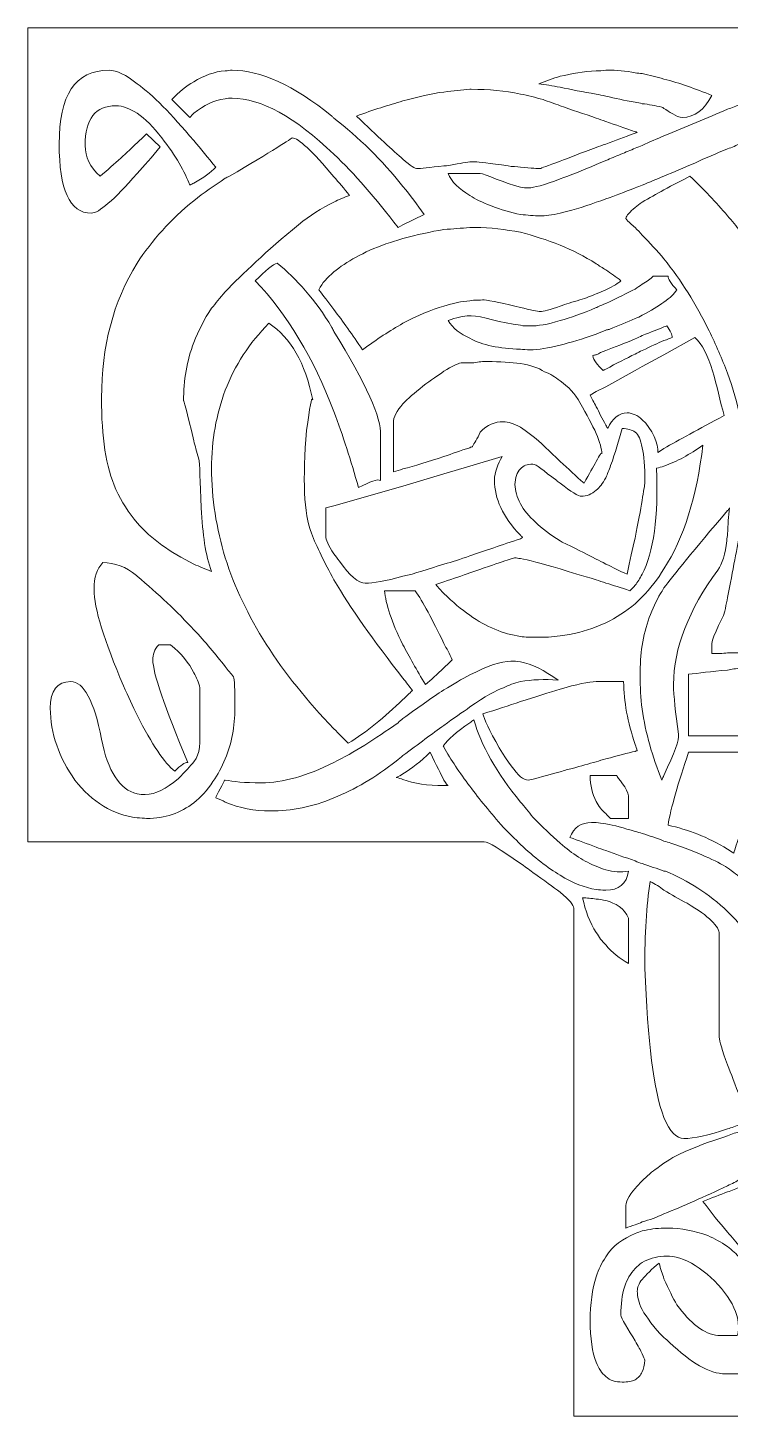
# Model space of a CAD drawing. Header units: inches. Extents: x -198 to 793, y -73 to 914.
# Drawn here: x -198 to 302, y -73 to 914 of the extents above; entities that cross this region are included whole.
import ezdxf

# ---------------------------------------------------------------- set-up
doc = ezdxf.new("R2010")
doc.units = ezdxf.units.IN
doc.header["$MEASUREMENT"] = 0
doc.layers.add('图层 1', color=7, linetype='Continuous')

# ---------------------------------------------------------------- blocks, each defined once
blk = doc.blocks.new('block 2')
at = {"layer": '图层 1', "lineweight": 0}
for points, knots in [([(749.15, 914.48), (749.15, 914.48), (734.55, 914.48), (734.55, 914.48), (734.55, 914.48), (693.66, 914.48), (693.66, 914.48), (693.66, 914.48), (671.77, 914.48), (671.77, 914.48), (671.77, 914.48), (667.39, 914.48), (667.39, 914.48), (667.39, 914.48), (627.97, 914.48), (627.97, 914.48), (627.97, 914.48), (619.69, 914.48), (619.69, 914.48), (619.69, 914.48), (606.07, 914.48), (606.07, 914.48), (606.07, 914.48), (585.62, 914.48), (585.62, 914.48), (585.62, 914.48), (572.98, 914.48), (572.98, 914.48), (572.98, 914.48), (571.99, 914.48), (571.99, 914.48), (571.99, 914.48), (562.26, 914.48), (562.26, 914.48), (562.26, 914.48), (521.37, 914.48), (521.37, 914.48), (521.37, 914.48), (503.37, 914.48), (503.37, 914.48), (503.37, 914.48), (479.04, 914.48), (479.04, 914.48), (479.04, 914.48), (471.25, 914.48), (471.25, 914.48), (471.25, 914.48), (450.81, 914.48), (450.81, 914.48), (450.81, 914.48), (427.46, 914.48), (427.46, 914.48), (427.46, 914.48), (363.21, 914.48), (363.21, 914.48), (363.21, 914.48), (309.67, 914.48), (309.67, 914.48), (309.67, 914.48), (300.43, 914.48), (300.43, 914.48), (300.43, 914.48), (255.16, 914.48), (255.16, 914.48), (255.16, 914.48), (239.59, 914.48), (239.59, 914.48), (239.59, 914.48), (234.72, 914.48), (234.72, 914.48), (234.72, 914.48), (213.8, 914.48), (213.8, 914.48), (213.8, 914.48), (206.98, 914.48), (206.98, 914.48), (206.98, 914.48), (181.18, 914.48), (181.18, 914.48), (181.18, 914.48), (152.96, 914.48), (152.96, 914.48), (152.96, 914.48), (116.94, 914.48), (116.94, 914.48), (116.94, 914.48), (98.45, 914.48), (98.45, 914.48), (98.45, 914.48), (69.25, 914.48), (69.25, 914.48), (69.25, 914.48), (20.09, 914.48), (20.09, 914.48), (20.09, 914.48), (-57.29, 914.48), (-57.29, 914.48), (-57.29, 914.48), (-79.67, 914.48), (-79.67, 914.48), (-79.67, 914.48), (-120.07, 914.48), (-120.07, 914.48), (-120.07, 914.48), (-197.94, 914.48), (-197.94, 914.48), (-197.94, 914.48), (-197.94, 335.33), (-197.94, 335.33), (-197.94, 335.33), (-120.07, 335.33), (-120.07, 335.33), (-120.07, 335.33), (-79.67, 335.33), (-79.67, 335.33), (-79.67, 335.33), (-57.29, 335.33), (-57.29, 335.33), (-57.29, 335.33), (20.09, 335.33), (20.09, 335.33), (20.09, 335.33), (69.25, 335.33), (69.25, 335.33), (69.25, 335.33), (98.45, 335.33), (98.45, 335.33), (98.45, 335.33), (116.94, 335.33), (116.94, 335.33), (116.94, 335.33), (127.17, 335.33), (127.17, 335.33), (130.09, 335.33), (138.36, 329.97), (152.96, 319.75), (155.89, 317.81), (158.8, 315.86), (161.73, 313.43), (170, 307.59), (176.33, 303.21), (181.19, 299.32), (188.01, 293.96), (190.92, 290.06), (190.92, 288.13), (190.92, 288.13), (190.92, -73.48), (190.92, -73.48), (190.92, -73.48), (206.98, -73.48), (206.98, -73.48), (206.98, -73.48), (213.8, -73.48), (213.8, -73.48), (213.8, -73.48), (234.72, -73.48), (234.72, -73.48), (234.72, -73.48), (239.59, -73.48), (239.59, -73.48), (239.59, -73.48), (255.17, -73.48), (255.17, -73.48), (255.17, -73.48), (300.43, -73.48), (300.43, -73.48), (300.43, -73.48), (309.67, -73.48), (309.67, -73.48), (309.67, -73.48), (363.21, -73.48), (363.21, -73.48), (363.21, -73.48), (427.46, -73.48), (427.46, -73.48), (427.46, -73.48), (450.81, -73.48), (450.81, -73.48), (450.81, -73.48), (471.25, -73.48), (471.25, -73.48), (471.25, -73.48), (479.04, -73.48), (479.04, -73.48), (479.04, -73.48), (503.37, -73.48), (503.37, -73.48), (503.37, -73.48), (521.38, -73.48), (521.38, -73.48), (521.38, -73.48), (562.26, -73.48), (562.26, -73.48), (562.26, -73.48), (572, -73.48), (572, -73.48), (572, -73.48), (572.98, -73.48), (572.98, -73.48), (572.98, -73.48), (585.62, -73.48), (585.62, -73.48), (585.62, -73.48), (606.07, -73.48), (606.07, -73.48), (606.07, -73.48), (619.69, -73.48), (619.69, -73.48), (619.69, -73.48), (627.97, -73.48), (627.97, -73.48), (627.97, -73.48), (667.39, -73.48), (667.39, -73.48), (667.39, -73.48), (671.77, -73.48), (671.77, -73.48), (671.77, -73.48), (693.66, -73.48), (693.66, -73.48), (693.66, -73.48), (734.55, -73.48), (734.55, -73.48), (734.55, -73.48), (749.15, -73.48), (749.15, -73.48), (749.15, -73.48), (792.95, -73.48), (792.95, -73.48), (792.95, -73.48), (792.95, 914.48), (792.95, 914.48), (792.95, 914.48), (749.15, 914.48), (749.15, 914.48)], [0, 0, 0, 0, 1, 1, 1, 2, 2, 2, 3, 3, 3, 4, 4, 4, 5, 5, 5, 6, 6, 6, 7, 7, 7, 8, 8, 8, 9, 9, 9, 10, 10, 10, 11, 11, 11, 12, 12, 12, 13, 13, 13, 14, 14, 14, 15, 15, 15, 16, 16, 16, 17, 17, 17, 18, 18, 18, 19, 19, 19, 20, 20, 20, 21, 21, 21, 22, 22, 22, 23, 23, 23, 24, 24, 24, 25, 25, 25, 26, 26, 26, 27, 27, 27, 28, 28, 28, 29, 29, 29, 30, 30, 30, 31, 31, 31, 32, 32, 32, 33, 33, 33, 34, 34, 34, 35, 35, 35, 36, 36, 36, 37, 37, 37, 38, 38, 38, 39, 39, 39, 40, 40, 40, 41, 41, 41, 42, 42, 42, 43, 43, 43, 44, 44, 44, 45, 45, 45, 46, 46, 46, 47, 47, 47, 48, 48, 48, 49, 49, 49, 50, 50, 50, 51, 51, 51, 52, 52, 52, 53, 53, 53, 54, 54, 54, 55, 55, 55, 56, 56, 56, 57, 57, 57, 58, 58, 58, 59, 59, 59, 60, 60, 60, 61, 61, 61, 62, 62, 62, 63, 63, 63, 64, 64, 64, 65, 65, 65, 66, 66, 66, 67, 67, 67, 68, 68, 68, 69, 69, 69, 70, 70, 70, 71, 71, 71, 72, 72, 72, 73, 73, 73, 74, 74, 74, 75, 75, 75, 76, 76, 76, 77, 77, 77, 78, 78, 78, 78]), ([(-140.02, 884.31), (-134.67, 884.31), (-127.86, 880.91), (-120.07, 874.58), (-108.88, 866.79), (-95.73, 853.16), (-79.67, 834.18), (-74.81, 828.34), (-69.45, 822.01), (-64.1, 815.2), (-67.51, 811.3), (-72.86, 807.9), (-79.67, 804.01), (-80.65, 803.52), (-81.61, 803.03), (-82.59, 802.55), (-86, 811.79), (-92.32, 823.48), (-102.55, 836.13), (-108.39, 843.92), (-114.22, 849.76), (-120.07, 853.65), (-125.42, 857.05), (-130.29, 859), (-135.15, 859), (-149.75, 859), (-157.05, 849.76), (-157.05, 830.78), (-157.05, 822.5), (-153.65, 815.2), (-146.34, 808.87), (-135.64, 818.12), (-126.88, 825.91), (-120.07, 832.72), (-117.15, 835.15), (-115.21, 837.11), (-113.25, 839.05), (-113.25, 839.05), (-103.52, 829.8), (-103.52, 829.8), (-109.36, 822.5), (-115.21, 816.17), (-120.07, 810.82), (-136.62, 791.84), (-147.32, 782.59), (-152.67, 782.59), (-168.25, 782.59), (-175.55, 799.63), (-175.55, 831.75), (-175.55, 866.3), (-164.36, 884.31), (-140.02, 884.31)], [0, 0, 0, 0, 1, 1, 1, 2, 2, 2, 3, 3, 3, 4, 4, 4, 5, 5, 5, 6, 6, 6, 7, 7, 7, 8, 8, 8, 9, 9, 9, 10, 10, 10, 11, 11, 11, 12, 12, 12, 13, 13, 13, 14, 14, 14, 15, 15, 15, 16, 16, 16, 17, 17, 17, 17]), ([(-79.67, 876.03), (-72.37, 880.41), (-65.07, 883.33), (-57.29, 883.82), (-55.34, 883.82), (-53.88, 884.31), (-52.42, 884.31), (-32.47, 884.31), (-8.61, 873.6), (18.64, 851.7), (19.12, 851.21), (19.62, 850.73), (20.09, 850.24), (37.62, 836.61), (54.17, 820.56), (69.25, 801.57), (74.6, 795.24), (79.48, 788.43), (84.35, 781.62), (84.35, 781.62), (69.25, 774.32), (69.25, 774.32), (69.25, 774.32), (65.85, 772.37), (65.85, 772.37), (49.78, 793.3), (34.7, 810.82), (20.09, 824.44), (-7.65, 851.21), (-31.98, 864.36), (-52.42, 864.36), (-53.88, 864.36), (-55.83, 864.36), (-57.29, 863.87), (-65.56, 862.89), (-72.37, 859.49), (-79.67, 853.65), (-80.65, 852.67), (-81.61, 851.7), (-82.59, 850.73), (-82.59, 850.73), (-95.25, 863.38), (-95.25, 863.38), (-90.38, 868.74), (-85.03, 873.11), (-79.67, 876.03)], [0, 0, 0, 0, 1, 1, 1, 2, 2, 2, 3, 3, 3, 4, 4, 4, 5, 5, 5, 6, 6, 6, 7, 7, 7, 8, 8, 8, 9, 9, 9, 10, 10, 10, 11, 11, 11, 12, 12, 12, 13, 13, 13, 14, 14, 14, 15, 15, 15, 15]), ([(309.67, 859.97), (321.84, 864.84), (333.52, 869.71), (344.71, 873.6), (351.05, 875.55), (356.88, 877.01), (363.21, 878.46), (372.94, 879.93), (382.68, 880.9), (392.9, 880.9), (406.52, 880.9), (418.2, 879.93), (427.46, 877.49), (438.64, 875.06), (446.43, 870.68), (450.81, 864.84), (453.24, 861.44), (454.71, 857.05), (454.71, 852.67), (454.71, 850.73), (453.24, 847.8), (450.81, 844.88), (445.46, 838.08), (435.72, 830.78), (430.38, 830.78), (430.38, 830.78), (427.46, 830.78), (427.46, 830.78), (427.46, 830.78), (409.44, 830.78), (409.44, 830.78), (414.79, 836.13), (420.15, 840.02), (423.07, 843.43), (421.12, 851.7), (411.39, 856.08), (394.84, 856.08), (387.06, 856.08), (376.35, 854.14), (363.21, 850.24), (348.61, 846.35), (330.61, 840.51), (309.67, 832.23), (306.75, 830.78), (303.34, 829.31), (300.43, 828.34), (292.64, 824.93), (284.85, 822.01), (277.06, 818.12), (269.28, 815.2), (261.98, 811.79), (255.16, 808.87), (249.81, 806.93), (244.95, 804.49), (239.59, 802.55), (238.13, 802.06), (236.19, 801.08), (234.72, 800.59), (226.94, 797.68), (220.13, 794.76), (213.8, 792.81), (211.37, 791.84), (208.93, 790.87), (206.98, 790.38), (196.77, 786.49), (188.01, 784.05), (181.18, 782.59), (175.35, 781.13), (170.48, 780.64), (167.07, 780.64), (162.69, 780.64), (157.83, 781.13), (152.96, 781.62), (146.15, 783.08), (139.33, 785.03), (131.55, 787.95), (125.71, 790.38), (120.84, 792.33), (116.94, 795.24), (109.16, 799.63), (103.81, 804.98), (101.38, 810.82), (101.38, 810.82), (116.94, 810.82), (116.94, 810.82), (116.94, 810.82), (124.24, 810.82), (124.24, 810.82), (127.65, 810.82), (141.77, 803.52), (152.96, 801.08), (154.91, 800.6), (156.86, 800.6), (158.8, 800.6), (162.21, 800.6), (170, 802.55), (181.19, 806.93), (188.01, 809.36), (196.77, 812.77), (206.98, 817.15), (208.93, 818.12), (211.37, 819.09), (213.8, 820.07), (217.2, 821.52), (220.61, 822.99), (224.5, 824.44), (227.91, 825.91), (231.31, 827.37), (234.72, 828.83), (236.19, 829.31), (238.13, 830.29), (239.59, 830.78), (244.95, 833.21), (250.3, 835.64), (255.17, 837.59), (270.73, 843.92), (285.83, 850.24), (300.43, 856.57), (303.34, 857.54), (306.75, 859), (309.67, 859.97)], [0, 0, 0, 0, 1, 1, 1, 2, 2, 2, 3, 3, 3, 4, 4, 4, 5, 5, 5, 6, 6, 6, 7, 7, 7, 8, 8, 8, 9, 9, 9, 10, 10, 10, 11, 11, 11, 12, 12, 12, 13, 13, 13, 14, 14, 14, 15, 15, 15, 16, 16, 16, 17, 17, 17, 18, 18, 18, 19, 19, 19, 20, 20, 20, 21, 21, 21, 22, 22, 22, 23, 23, 23, 24, 24, 24, 25, 25, 25, 26, 26, 26, 27, 27, 27, 28, 28, 28, 29, 29, 29, 30, 30, 30, 31, 31, 31, 32, 32, 32, 33, 33, 33, 34, 34, 34, 35, 35, 35, 36, 36, 36, 37, 37, 37, 38, 38, 38, 39, 39, 39, 40, 40, 40, 40]), ([(181.18, 879.93), (189.46, 881.88), (197.74, 883.33), (206.98, 883.83), (208.93, 883.83), (211.37, 883.83), (213.8, 884.31), (214.28, 884.31), (214.77, 884.31), (215.27, 884.31), (221.1, 884.31), (227.91, 883.83), (234.72, 882.36), (236.19, 882.36), (238.13, 881.88), (239.59, 881.88), (244.95, 880.91), (249.81, 879.44), (255.16, 877.99), (266.36, 875.06), (277.55, 871.17), (289.24, 866.3), (283.88, 856.08), (277.06, 850.73), (268.3, 850.73), (263.92, 850.73), (258.57, 855.11), (255.16, 857.05), (254.68, 857.54), (254.19, 858.03), (253.71, 858.03), (248.84, 859), (244.46, 859.97), (239.59, 860.46), (238.13, 860.95), (236.19, 861.44), (234.72, 861.44), (226.94, 862.9), (220.13, 864.36), (213.79, 865.82), (211.37, 866.3), (208.93, 866.79), (206.98, 867.28), (197.25, 868.74), (188.97, 870.68), (181.18, 872.15), (175.84, 873.11), (170.48, 874.09), (166.1, 874.58), (170.96, 876.52), (176.33, 878.46), (181.18, 879.93)], [0, 0, 0, 0, 1, 1, 1, 2, 2, 2, 3, 3, 3, 4, 4, 4, 5, 5, 5, 6, 6, 6, 7, 7, 7, 8, 8, 8, 9, 9, 9, 10, 10, 10, 11, 11, 11, 12, 12, 12, 13, 13, 13, 14, 14, 14, 15, 15, 15, 16, 16, 16, 17, 17, 17, 17]), ([(69.25, 862.41), (79.96, 865.33), (89.7, 867.76), (98.45, 868.74), (105.27, 869.71), (111.11, 870.2), (116.94, 870.68), (117.44, 870.68), (117.44, 870.68), (117.92, 870.68), (130.58, 870.68), (141.77, 869.71), (152.96, 867.28), (158.31, 866.3), (163.66, 864.84), (169.02, 863.38), (172.91, 861.92), (177.3, 860.46), (181.18, 859), (189.46, 856.08), (198.22, 853.16), (206.98, 850.24), (208.93, 849.27), (211.37, 848.78), (213.79, 847.8), (220.61, 845.37), (227.42, 842.94), (234.72, 840.51), (235.21, 840.51), (235.7, 840.51), (236.19, 840.02), (235.7, 840.02), (235.21, 839.53), (234.72, 839.53), (226.94, 836.61), (220.13, 834.18), (213.79, 831.75), (211.37, 830.78), (208.93, 830.29), (206.98, 829.31), (196.27, 825.42), (187.52, 822.01), (181.18, 819.58), (172.43, 816.17), (167.56, 814.71), (167.07, 814.23), (165.62, 814.23), (160.75, 814.71), (152.96, 815.2), (150.53, 815.69), (147.12, 815.69), (144.2, 816.17), (130.58, 818.12), (123.27, 819.09), (120.84, 819.09), (120.35, 819.09), (118.9, 819.09), (116.94, 819.09), (113.05, 818.6), (107.7, 817.64), (100.4, 816.17), (99.43, 816.17), (98.93, 816.17), (98.45, 816.17), (88.23, 815.2), (81.41, 814.23), (79.47, 814.23), (78.01, 814.23), (74.6, 816.17), (69.25, 821.05), (62.44, 826.88), (51.24, 837.11), (36.16, 851.7), (48.32, 856.08), (59.03, 859.49), (69.25, 862.41)], [0, 0, 0, 0, 1, 1, 1, 2, 2, 2, 3, 3, 3, 4, 4, 4, 5, 5, 5, 6, 6, 6, 7, 7, 7, 8, 8, 8, 9, 9, 9, 10, 10, 10, 11, 11, 11, 12, 12, 12, 13, 13, 13, 14, 14, 14, 15, 15, 15, 16, 16, 16, 17, 17, 17, 18, 18, 18, 19, 19, 19, 20, 20, 20, 21, 21, 21, 22, 22, 22, 23, 23, 23, 24, 24, 24, 25, 25, 25, 25]), ([(-79.67, 620.53), (-78.7, 617.12), (-77.73, 612.74), (-76.27, 608.36), (-75.29, 603.98), (-75.29, 592.29), (-74.32, 572.83), (-73.34, 553.85), (-71.4, 539.25), (-67.02, 527.57), (-71.4, 529.52), (-75.78, 530.97), (-79.67, 532.92), (-96.7, 541.2), (-109.85, 550.93), (-120.07, 562.12), (-125.91, 569.42), (-131.26, 577.21), (-135.15, 585.97), (-142.45, 602.03), (-145.38, 622.96), (-145.38, 651.19), (-145.38, 687.69), (-137.11, 719.32), (-120.07, 747.06), (-109.36, 763.13), (-96.22, 778.21), (-79.67, 791.35), (-72.86, 797.19), (-65.07, 802.06), (-57.29, 807.42), (-56.31, 807.9), (-55.34, 808.39), (-54.37, 808.87), (-24.2, 826.39), (-9.59, 836.13), (-9.59, 836.13), (-5.21, 836.13), (4.52, 826.88), (20.09, 808.39), (23.51, 804.49), (27.39, 800.11), (31.29, 795.24), (27.39, 793.79), (23.51, 792.33), (20.09, 790.38), (11.34, 786), (3.06, 781.13), (-5.21, 774.32), (-28.08, 755.34), (-45.12, 739.28), (-57.29, 726.62), (-61.18, 722.24), (-64.1, 718.35), (-67.02, 714.94), (-72.37, 707.15), (-76.27, 698.88), (-79.67, 690.61), (-84.54, 677.47), (-86.98, 663.84), (-86.98, 648.75), (-86.98, 650.7), (-84.54, 641.45), (-79.67, 620.53)], [0, 0, 0, 0, 1, 1, 1, 2, 2, 2, 3, 3, 3, 4, 4, 4, 5, 5, 5, 6, 6, 6, 7, 7, 7, 8, 8, 8, 9, 9, 9, 10, 10, 10, 11, 11, 11, 12, 12, 12, 13, 13, 13, 14, 14, 14, 15, 15, 15, 16, 16, 16, 17, 17, 17, 18, 18, 18, 19, 19, 19, 20, 20, 20, 21, 21, 21, 21]), ([(363.21, 666.27), (369.54, 642.43), (372.94, 617.61), (372.94, 591.33), (372.94, 570.4), (369.54, 547.52), (363.21, 522.7), (358.34, 505.67), (352.51, 487.67), (344.71, 469.17), (338.38, 470.14), (326.71, 470.14), (309.67, 469.65), (306.75, 469.65), (303.83, 469.65), (300.43, 469.65), (297.02, 469.17), (293.13, 469.17), (289.24, 469.17), (289.24, 469.17), (289.24, 476.47), (289.24, 476.47), (289.24, 480.85), (298.97, 497.4), (298.97, 501.29), (299.45, 504.21), (299.94, 506.64), (300.43, 509.07), (304.32, 528.54), (307.24, 544.61), (309.67, 557.75), (313.08, 575.26), (314.54, 586.94), (314.54, 592.29), (314.54, 606.9), (313.08, 621.5), (309.67, 636.1), (307.24, 647.29), (304.32, 658), (300.43, 668.71), (296.54, 678.93), (292.15, 689.15), (287.29, 698.88), (278.04, 717.86), (267.33, 734.9), (255.16, 749.99), (250.3, 755.83), (244.95, 761.66), (239.59, 767.02), (238.13, 768.97), (236.19, 770.43), (234.72, 772.37), (232.29, 774.32), (229.87, 776.27), (227.91, 778.7), (228.4, 781.13), (230.83, 783.57), (234.72, 786.49), (236.19, 787.95), (237.65, 788.92), (239.59, 790.38), (244.46, 793.3), (249.81, 796.22), (255.16, 799.15), (261.49, 802.55), (267.82, 805.95), (273.66, 808.87), (283.4, 799.63), (292.15, 790.38), (300.43, 780.65), (303.34, 777.24), (306.75, 773.35), (309.67, 769.45), (334.97, 737.33), (352.99, 703.26), (363.21, 666.27)], [0, 0, 0, 0, 1, 1, 1, 2, 2, 2, 3, 3, 3, 4, 4, 4, 5, 5, 5, 6, 6, 6, 7, 7, 7, 8, 8, 8, 9, 9, 9, 10, 10, 10, 11, 11, 11, 12, 12, 12, 13, 13, 13, 14, 14, 14, 15, 15, 15, 16, 16, 16, 17, 17, 17, 18, 18, 18, 19, 19, 19, 20, 20, 20, 21, 21, 21, 22, 22, 22, 23, 23, 23, 24, 24, 24, 25, 25, 25, 25]), ([(213.8, 728.08), (211.37, 727.11), (209.42, 726.14), (206.98, 725.16), (203.58, 723.7), (199.68, 722.24), (195.29, 720.78), (189.95, 719.32), (185.07, 717.86), (181.18, 716.4), (173.89, 713.97), (169.03, 712.51), (167.07, 712.51), (165.62, 712.51), (159.77, 713.97), (152.96, 715.43), (142.74, 717.86), (130.58, 720.78), (127.17, 720.78), (123.76, 720.78), (120.35, 720.78), (116.94, 720.29), (111.11, 719.81), (104.78, 718.35), (98.45, 716.4), (89.2, 713.97), (79.48, 709.59), (69.25, 704.23), (60.01, 698.88), (50.76, 693.04), (40.54, 685.25), (33.23, 695.96), (26.43, 705.7), (20.09, 713.97), (16.21, 719.32), (12.31, 724.19), (9.39, 728.08), (11.82, 732.94), (15.23, 736.84), (20.09, 740.73), (28.86, 748.04), (41.02, 754.85), (57.08, 760.69), (61.47, 762.15), (65.36, 763.13), (69.25, 764.58), (79.48, 767.02), (88.72, 769.45), (98.45, 770.91), (104.78, 771.39), (110.62, 771.88), (116.94, 772.37), (118.41, 772.37), (119.86, 772.37), (120.84, 772.37), (131.55, 772.37), (142.25, 770.91), (152.96, 768.96), (162.21, 766.53), (171.94, 763.61), (181.19, 759.72), (189.95, 756.31), (198.22, 751.93), (206.98, 746.58), (208.93, 745.11), (211.37, 743.66), (213.8, 742.2), (217.2, 739.76), (221.1, 737.33), (224.5, 734.41), (223.04, 732.95), (219.15, 730.52), (213.8, 728.08)], [0, 0, 0, 0, 1, 1, 1, 2, 2, 2, 3, 3, 3, 4, 4, 4, 5, 5, 5, 6, 6, 6, 7, 7, 7, 8, 8, 8, 9, 9, 9, 10, 10, 10, 11, 11, 11, 12, 12, 12, 13, 13, 13, 14, 14, 14, 15, 15, 15, 16, 16, 16, 17, 17, 17, 18, 18, 18, 19, 19, 19, 20, 20, 20, 21, 21, 21, 22, 22, 22, 23, 23, 23, 24, 24, 24, 24]), ([(-35.87, 734.41), (-28.57, 741.71), (-23.22, 746.09), (-20.3, 747.06), (-6.67, 735.87), (6.96, 720.78), (18.64, 701.32), (19.12, 700.34), (19.61, 699.37), (20.09, 698.4), (42.97, 661.41), (54.17, 636.1), (53.19, 624.91), (53.19, 624.91), (53.19, 592.29), (53.19, 592.29), (51.24, 593.76), (45.89, 591.33), (37.62, 587.43), (32.27, 606.41), (26.43, 624.42), (20.09, 641.45), (5.49, 679.41), (-13, 710.56), (-35.87, 734.41)], [0, 0, 0, 0, 1, 1, 1, 2, 2, 2, 3, 3, 3, 4, 4, 4, 5, 5, 5, 6, 6, 6, 7, 7, 7, 8, 8, 8, 8]), ([(234.72, 728.57), (236.19, 729.54), (238.13, 731), (239.59, 731.98), (243, 733.92), (245.91, 735.87), (247.38, 737.82), (247.38, 737.82), (255.16, 737.82), (255.16, 737.82), (255.16, 737.82), (258.08, 737.82), (258.08, 737.82), (258.08, 735.87), (260.03, 732.47), (264.41, 728.08), (262.46, 725.16), (259.55, 722.24), (255.16, 719.32), (251.28, 716.4), (245.91, 712.99), (239.59, 710.08), (238.13, 709.1), (236.19, 708.13), (234.72, 707.64), (228.89, 705.21), (223.04, 702.78), (216.23, 699.85), (215.27, 699.85), (214.28, 699.37), (213.8, 699.37), (211.37, 698.4), (208.93, 697.42), (206.98, 696.45), (197.25, 693.04), (188.49, 690.61), (181.18, 688.66), (172.91, 686.71), (165.62, 685.25), (159.77, 685.25), (157.34, 685.25), (154.91, 685.74), (152.96, 685.74), (137.87, 686.22), (125.71, 688.66), (116.94, 693.53), (110.13, 696.45), (104.77, 700.83), (101.37, 706.18), (107.21, 708.13), (112.08, 709.58), (116.94, 709.58), (117.44, 709.58), (117.44, 709.58), (117.92, 709.58), (125.22, 709.58), (139.33, 704.23), (152.96, 702.77), (155.4, 702.29), (157.34, 702.29), (159.77, 702.29), (165.13, 702.29), (172.43, 703.26), (181.18, 706.18), (188.49, 708.13), (197.25, 711.04), (206.98, 715.43), (206.98, 715.43), (207.47, 715.43), (207.96, 715.92), (209.9, 716.89), (211.85, 717.38), (213.8, 718.35), (222.08, 722.24), (228.89, 725.65), (234.72, 728.57)], [0, 0, 0, 0, 1, 1, 1, 2, 2, 2, 3, 3, 3, 4, 4, 4, 5, 5, 5, 6, 6, 6, 7, 7, 7, 8, 8, 8, 9, 9, 9, 10, 10, 10, 11, 11, 11, 12, 12, 12, 13, 13, 13, 14, 14, 14, 15, 15, 15, 16, 16, 16, 17, 17, 17, 18, 18, 18, 19, 19, 19, 20, 20, 20, 21, 21, 21, 22, 22, 22, 23, 23, 23, 24, 24, 24, 25, 25, 25, 25]), ([(-57.29, 656.54), (-50.48, 674.06), (-40.25, 690.12), (-26.14, 704.23), (-10.56, 694.01), (-0.35, 676.01), (5.01, 649.72), (4.04, 652.16), (3.06, 644.86), (0.63, 627.83), (-2.29, 593.76), (-1.32, 568.45), (4.04, 554.82), (7.93, 545.09), (13.28, 533.9), (20.09, 521.73), (31.78, 501.77), (48.32, 478.42), (69.25, 451.64), (71.69, 448.73), (73.63, 445.81), (76.06, 442.89), (73.63, 440.94), (71.69, 438.5), (69.25, 436.55), (56.1, 423.9), (43.46, 413.2), (30.31, 405.41), (26.91, 408.82), (23.5, 412.23), (20.09, 415.63), (-18.35, 455.54), (-44.15, 495.94), (-57.29, 537.3), (-63.61, 558.23), (-67.02, 579.65), (-67.02, 601.06), (-67.02, 621.01), (-63.61, 639.5), (-57.29, 656.54)], [0, 0, 0, 0, 1, 1, 1, 2, 2, 2, 3, 3, 3, 4, 4, 4, 5, 5, 5, 6, 6, 6, 7, 7, 7, 8, 8, 8, 9, 9, 9, 10, 10, 10, 11, 11, 11, 12, 12, 12, 13, 13, 13, 13]), ([(204.56, 681.36), (205.52, 681.36), (206.01, 681.85), (206.98, 681.85), (208.93, 682.82), (210.88, 683.79), (213.8, 684.77), (219.64, 687.2), (227.42, 690.12), (234.72, 693.04), (236.19, 694.01), (238.13, 694.5), (239.59, 695.48), (245.91, 697.91), (251.28, 699.85), (255.16, 701.8), (256.14, 701.8), (256.62, 701.8), (257.11, 702.29), (260.03, 698.88), (261, 695.96), (261, 694.01), (259.55, 693.53), (257.6, 692.55), (255.16, 692.07), (250.79, 690.12), (245.91, 687.69), (239.59, 684.77), (238.13, 684.28), (236.19, 683.31), (234.72, 682.33), (228.4, 679.41), (221.1, 675.52), (213.8, 671.63), (212.83, 671.14), (212.34, 671.14), (211.85, 670.65), (209.9, 672.6), (207.96, 674.55), (206.98, 676.01), (205.52, 677.96), (204.56, 679.41), (204.56, 681.36)], [0, 0, 0, 0, 1, 1, 1, 2, 2, 2, 3, 3, 3, 4, 4, 4, 5, 5, 5, 6, 6, 6, 7, 7, 7, 8, 8, 8, 9, 9, 9, 10, 10, 10, 11, 11, 11, 12, 12, 12, 13, 13, 13, 14, 14, 14, 14]), ([(239.59, 635.62), (238.13, 637.07), (236.19, 638.54), (234.72, 639.02), (232.78, 639.99), (230.83, 640.48), (228.89, 640.48), (223.53, 640.48), (218.18, 636.59), (215.27, 629.28), (214.77, 629.77), (214.28, 630.74), (213.8, 631.72), (210.88, 636.59), (208.93, 640.97), (206.98, 644.86), (205.04, 647.78), (204.07, 650.7), (202.6, 653.13), (202.6, 653.13), (206.98, 655.57), (206.98, 655.57), (206.98, 655.57), (213.8, 658.97), (213.8, 658.97), (213.8, 658.97), (234.72, 670.66), (234.72, 670.66), (234.72, 670.66), (239.59, 673.57), (239.59, 673.57), (239.59, 673.57), (255.16, 681.85), (255.16, 681.85), (255.16, 681.85), (277.06, 694.02), (277.06, 694.02), (288.26, 685.25), (292.64, 658.49), (297.99, 638.54), (279.99, 628.8), (265.39, 621.01), (255.16, 615.18), (253.71, 614.2), (252.24, 613.23), (250.79, 612.25), (251.28, 618.09), (246.89, 629.28), (239.59, 635.62)], [0, 0, 0, 0, 1, 1, 1, 2, 2, 2, 3, 3, 3, 4, 4, 4, 5, 5, 5, 6, 6, 6, 7, 7, 7, 8, 8, 8, 9, 9, 9, 10, 10, 10, 11, 11, 11, 12, 12, 12, 13, 13, 13, 14, 14, 14, 15, 15, 15, 16, 16, 16, 16]), ([(62.44, 598.62), (62.44, 598.62), (62.44, 633.18), (62.44, 633.18), (62.44, 637.56), (64.87, 641.94), (69.25, 646.8), (72.65, 650.7), (77.52, 654.6), (83.36, 659.46), (89.2, 663.84), (94.56, 667.25), (98.45, 670.17), (104.3, 673.57), (108.19, 675.52), (110.62, 676.01), (110.62, 676.01), (116.94, 676.01), (116.94, 676.01), (116.94, 676.01), (119.86, 676.01), (119.86, 676.01), (123.27, 676.98), (126.19, 676.98), (129.6, 676.98), (138.36, 676.98), (146.15, 676.5), (152.96, 675.52), (160.26, 674.55), (165.62, 672.6), (170, 669.68), (174.37, 668.22), (177.78, 665.79), (181.18, 663.35), (187.04, 658.97), (191.89, 654.11), (195.29, 647.78), (200.17, 639.02), (204.07, 631.72), (206.98, 625.88), (209.42, 619.55), (210.88, 614.69), (210.88, 611.28), (210.88, 612.74), (209.42, 610.79), (206.98, 605.92), (204.56, 602.03), (202.12, 597.17), (198.22, 590.35), (192.39, 595.71), (187.04, 600.57), (181.18, 605.92), (176.81, 610.31), (172.43, 614.2), (168.05, 618.58), (162.69, 623.44), (157.34, 627.34), (152.96, 630.26), (148.1, 632.7), (144.2, 634.15), (140.8, 634.15), (134.47, 634.15), (129.61, 632.21), (124.24, 626.85), (122.31, 621.99), (119.86, 618.58), (118.9, 616.63), (118.41, 616.15), (117.44, 616.15), (116.94, 615.66), (110.13, 613.71), (104.3, 611.28), (98.45, 609.33), (87.26, 605.92), (77.52, 602.52), (69.25, 600.57), (66.81, 599.6), (64.87, 599.11), (62.44, 598.62)], [0, 0, 0, 0, 1, 1, 1, 2, 2, 2, 3, 3, 3, 4, 4, 4, 5, 5, 5, 6, 6, 6, 7, 7, 7, 8, 8, 8, 9, 9, 9, 10, 10, 10, 11, 11, 11, 12, 12, 12, 13, 13, 13, 14, 14, 14, 15, 15, 15, 16, 16, 16, 17, 17, 17, 18, 18, 18, 19, 19, 19, 20, 20, 20, 21, 21, 21, 22, 22, 22, 23, 23, 23, 24, 24, 24, 25, 25, 25, 26, 26, 26, 26]), ([(152.96, 575.75), (150.53, 580.62), (149.06, 585), (149.06, 589.38), (149.06, 594.25), (150.53, 598.14), (152.96, 600.57), (154.91, 603), (157.83, 603.98), (161.73, 603.98), (164.15, 603.98), (169.03, 599.6), (178.76, 592.29), (179.25, 591.81), (180.22, 591.33), (181.18, 590.35), (188.98, 584.51), (194.32, 581.11), (196.28, 581.11), (200.17, 581.11), (203.58, 582.56), (206.98, 585.49), (209.42, 587.43), (211.37, 590.35), (213.8, 594.25), (214.77, 597.17), (216.23, 599.6), (217.2, 603), (220.61, 612.25), (222.56, 620.53), (225.48, 629.28), (229.38, 629.28), (232.29, 628.32), (234.72, 626.85), (237.16, 624.91), (238.61, 621.5), (239.59, 615.66), (241.05, 610.3), (241.54, 602.51), (241.54, 591.33), (241.54, 588.89), (240.57, 584.51), (239.59, 578.18), (238.61, 571.37), (236.67, 562.61), (234.72, 551.41), (232.78, 544.11), (230.83, 535.35), (228.89, 525.62), (223.53, 528.05), (218.67, 530.49), (213.79, 532.92), (211.37, 534.38), (208.93, 535.35), (206.98, 536.33), (198.71, 540.71), (190.92, 544.6), (182.64, 548.49), (182.16, 548.98), (181.67, 548.98), (181.18, 549.47), (167.07, 558.23), (157.83, 566.99), (152.96, 575.75)], [0, 0, 0, 0, 1, 1, 1, 2, 2, 2, 3, 3, 3, 4, 4, 4, 5, 5, 5, 6, 6, 6, 7, 7, 7, 8, 8, 8, 9, 9, 9, 10, 10, 10, 11, 11, 11, 12, 12, 12, 13, 13, 13, 14, 14, 14, 15, 15, 15, 16, 16, 16, 17, 17, 17, 18, 18, 18, 19, 19, 19, 20, 20, 20, 21, 21, 21, 21]), ([(98.45, 511.99), (96.5, 513.95), (94.56, 515.89), (92.61, 518.32), (94.56, 518.81), (96.5, 519.78), (98.45, 520.27), (105.27, 522.7), (111.6, 524.65), (116.94, 526.6), (136.9, 533.41), (147.61, 537.3), (149.06, 537.3), (150.04, 537.3), (151.5, 536.82), (152.96, 536.82), (158.31, 535.84), (167.56, 533.41), (181.18, 529.52), (188.49, 527.08), (197.25, 524.65), (206.98, 521.73), (208.93, 520.75), (211.37, 520.27), (213.8, 519.3), (219.15, 517.83), (224.5, 515.89), (230.83, 513.95), (232.29, 514.91), (233.27, 516.38), (234.72, 517.83), (236.19, 519.78), (238.13, 522.7), (239.59, 525.62), (247.87, 541.19), (251.28, 566.5), (249.81, 601.06), (251.76, 601.55), (253.22, 602.03), (255.16, 602.51), (264.41, 605.92), (273.66, 610.79), (282.91, 617.6), (278.53, 580.62), (269.28, 551.41), (255.16, 529.52), (250.79, 522.22), (245.42, 515.4), (239.59, 509.56), (238.13, 508.1), (236.19, 506.16), (234.72, 504.69), (227.91, 499.34), (221.1, 494.47), (213.8, 491.07), (211.37, 490.09), (208.93, 489.12), (206.98, 488.15), (198.71, 485.23), (190.44, 482.8), (181.18, 481.82), (175.84, 480.85), (170, 480.85), (164.15, 480.85), (160.26, 480.85), (156.36, 480.85), (152.96, 481.33), (140.8, 483.27), (128.63, 488.15), (116.94, 496.42), (110.62, 500.8), (104.78, 505.67), (98.45, 511.99)], [0, 0, 0, 0, 1, 1, 1, 2, 2, 2, 3, 3, 3, 4, 4, 4, 5, 5, 5, 6, 6, 6, 7, 7, 7, 8, 8, 8, 9, 9, 9, 10, 10, 10, 11, 11, 11, 12, 12, 12, 13, 13, 13, 14, 14, 14, 15, 15, 15, 16, 16, 16, 17, 17, 17, 18, 18, 18, 19, 19, 19, 20, 20, 20, 21, 21, 21, 22, 22, 22, 23, 23, 23, 24, 24, 24, 24]), ([(14.26, 572.83), (14.26, 572.83), (20.09, 574.29), (20.09, 574.29), (20.09, 574.29), (69.25, 588.41), (69.25, 588.41), (69.25, 588.41), (98.45, 597.17), (98.45, 597.17), (98.45, 597.17), (116.94, 602.52), (116.94, 602.52), (116.94, 602.52), (139.82, 609.33), (139.82, 609.33), (136.9, 603.98), (134.47, 598.62), (134.47, 592.29), (134.47, 579.65), (140.31, 566.5), (152.96, 553.36), (153.44, 552.88), (153.94, 552.39), (154.42, 551.9), (153.94, 551.41), (153.44, 551.41), (152.96, 550.93), (139.82, 546.55), (127.65, 542.17), (116.94, 538.76), (110.13, 536.33), (104.3, 534.38), (98.45, 532.92), (87.26, 529.03), (77.52, 526.11), (69.25, 524.16), (57.08, 520.75), (47.83, 519.3), (42.48, 519.3), (37.62, 519.3), (31.29, 524.65), (23.98, 534.87), (22.52, 536.82), (21.07, 538.76), (20.09, 540.23), (16.2, 546.06), (14.26, 550.44), (14.26, 552.88), (14.26, 552.88), (14.26, 572.83), (14.26, 572.83), (14.26, 572.83), (14.26, 572.83), (14.26, 572.83)], [0, 0, 0, 0, 1, 1, 1, 2, 2, 2, 3, 3, 3, 4, 4, 4, 5, 5, 5, 6, 6, 6, 7, 7, 7, 8, 8, 8, 9, 9, 9, 10, 10, 10, 11, 11, 11, 12, 12, 12, 13, 13, 13, 14, 14, 14, 15, 15, 15, 16, 16, 16, 17, 17, 17, 18, 18, 18, 18]), ([(265.4, 411.74), (266.36, 407.85), (262.46, 398.6), (255.17, 382.54), (254.68, 381.56), (254.19, 380.59), (253.71, 379.13), (246.89, 395.68), (242.02, 412.71), (239.59, 429.75), (238.61, 437.53), (238.13, 445.32), (238.13, 453.59), (238.13, 461.38), (238.61, 468.19), (239.59, 475), (242.02, 489.12), (246.4, 501.29), (252.73, 511.99), (253.22, 512.97), (254.19, 513.95), (255.17, 515.89), (261.49, 524.16), (276.59, 543.14), (300.43, 570.88), (300.92, 571.38), (301.41, 571.85), (301.89, 572.83), (300.92, 566.99), (300.92, 560.67), (300.43, 554.33), (300.43, 552.88), (299.94, 551.41), (299.94, 549.47), (298.97, 540.23), (296.54, 532.92), (293.62, 528.54), (272.69, 500.31), (261.99, 473.06), (261.99, 447.26), (261.98, 439), (263.44, 427.31), (265.4, 411.74)], [0, 0, 0, 0, 1, 1, 1, 2, 2, 2, 3, 3, 3, 4, 4, 4, 5, 5, 5, 6, 6, 6, 7, 7, 7, 8, 8, 8, 9, 9, 9, 10, 10, 10, 11, 11, 11, 12, 12, 12, 13, 13, 13, 14, 14, 14, 14]), ([(-79.67, 363.07), (-88.91, 355.77), (-100.11, 351.88), (-113.25, 351.88), (-115.21, 351.88), (-117.63, 352.36), (-120.07, 352.36), (-137.11, 354.31), (-152.18, 363.56), (-164.36, 379.13), (-175.55, 394.7), (-181.87, 412.71), (-181.87, 430.23), (-181.87, 442.89), (-177.01, 449.21), (-167.28, 449.21), (-158.03, 449.21), (-150.73, 435.58), (-145.38, 408.33), (-140.99, 385.45), (-132.24, 372.31), (-120.07, 369.39), (-118.12, 368.91), (-116.17, 368.91), (-114.22, 368.91), (-106.92, 368.91), (-99.62, 372.8), (-90.86, 380.1), (-85.51, 385.45), (-82.1, 388.87), (-79.67, 392.27), (-74.81, 398.6), (-75.29, 403.95), (-75.29, 420.01), (-75.29, 420.01), (-75.29, 444.83), (-75.29, 444.83), (-76.27, 448.73), (-77.73, 452.13), (-79.67, 455.54), (-83.08, 462.35), (-88.44, 469.17), (-96.22, 475.49), (-96.22, 475.49), (-104.5, 475.49), (-104.5, 475.49), (-107.9, 472.09), (-108.87, 468.19), (-108.87, 464.78), (-108.87, 455.54), (-100.6, 431.69), (-84.05, 391.78), (-86, 391.78), (-88.91, 389.84), (-93.3, 385.45), (-100.6, 391.3), (-109.36, 404.44), (-120.07, 425.36), (-122.99, 431.69), (-126.4, 438.5), (-129.8, 446.29), (-143.43, 478.42), (-150.73, 501.29), (-150.73, 514.91), (-150.73, 523.67), (-148.78, 529.52), (-144.41, 533.89), (-136.13, 533.89), (-127.86, 530.97), (-120.56, 524.65), (-120.07, 524.16), (-120.07, 524.16), (-120.07, 524.16), (-104.99, 511.51), (-91.35, 498.85), (-79.67, 486.2), (-71.4, 477.44), (-64.1, 468.68), (-57.29, 459.91), (-55.34, 457.48), (-53.39, 455.05), (-51.45, 452.62), (-50.47, 451.16), (-50.47, 443.85), (-50.47, 430.23), (-50.47, 417.58), (-52.42, 405.41), (-57.29, 394.22), (-59.72, 388.37), (-62.63, 383.02), (-66.04, 378.16), (-69.94, 371.83), (-74.81, 366.96), (-79.67, 363.07)], [0, 0, 0, 0, 1, 1, 1, 2, 2, 2, 3, 3, 3, 4, 4, 4, 5, 5, 5, 6, 6, 6, 7, 7, 7, 8, 8, 8, 9, 9, 9, 10, 10, 10, 11, 11, 11, 12, 12, 12, 13, 13, 13, 14, 14, 14, 15, 15, 15, 16, 16, 16, 17, 17, 17, 18, 18, 18, 19, 19, 19, 20, 20, 20, 21, 21, 21, 22, 22, 22, 23, 23, 23, 24, 24, 24, 25, 25, 25, 26, 26, 26, 27, 27, 27, 28, 28, 28, 29, 29, 29, 30, 30, 30, 31, 31, 31, 31]), ([(69.25, 475.49), (60.98, 491.55), (57.08, 504.69), (56.11, 513.95), (56.11, 513.95), (69.25, 513.95), (69.25, 513.95), (69.25, 513.95), (78.01, 513.95), (78.01, 513.95), (83.37, 506.16), (90.18, 493.5), (98.45, 476.47), (100.4, 472.57), (102.35, 469.17), (104.3, 464.79), (102.35, 462.84), (100.4, 460.89), (98.45, 458.95), (93.59, 454.56), (89.2, 450.18), (85.31, 447.26), (78.99, 457.48), (73.64, 467.22), (69.25, 475.49)], [0, 0, 0, 0, 1, 1, 1, 2, 2, 2, 3, 3, 3, 4, 4, 4, 5, 5, 5, 6, 6, 6, 7, 7, 7, 8, 8, 8, 8]), ([(479.04, 472.57), (478.06, 468.68), (475.15, 463.81), (471.25, 457.97), (469.3, 455.06), (466.88, 451.64), (463.95, 448.24), (459.09, 442.4), (455.2, 438.02), (450.81, 435.1), (446.43, 431.69), (442.54, 429.26), (438.64, 428.29), (435.22, 427.31), (431.35, 426.34), (427.46, 425.36), (411.39, 420.99), (389.49, 417.58), (363.21, 415.14), (362.71, 414.66), (362.23, 414.66), (361.26, 414.66), (334.97, 411.74), (317.46, 410.76), (309.67, 410.76), (309.67, 410.76), (309.18, 410.76), (309.18, 410.76), (309.18, 410.76), (300.43, 410.76), (300.43, 410.76), (300.43, 410.76), (272.69, 410.76), (272.69, 410.76), (272.69, 410.76), (272.69, 454.56), (272.69, 454.56), (279.5, 455.06), (288.75, 456.52), (300.43, 457.48), (303.34, 457.97), (306.27, 458.46), (309.67, 458.95), (324.27, 460.41), (342.27, 462.35), (363.21, 464.79), (368.56, 465.76), (374.4, 466.25), (380.25, 467.22), (400.2, 469.17), (415.77, 470.63), (427.46, 472.09), (439.12, 473.06), (446.91, 474.03), (450.81, 474.03), (452.27, 474.03), (453.24, 474.52), (453.24, 474.52), (453.24, 474.52), (471.25, 474.52), (471.25, 474.52), (471.25, 474.52), (479.04, 474.52), (479.04, 474.52), (479.04, 474.52), (479.53, 474.52), (479.53, 474.52), (479.54, 473.55), (479.54, 473.06), (479.04, 472.57)], [0, 0, 0, 0, 1, 1, 1, 2, 2, 2, 3, 3, 3, 4, 4, 4, 5, 5, 5, 6, 6, 6, 7, 7, 7, 8, 8, 8, 9, 9, 9, 10, 10, 10, 11, 11, 11, 12, 12, 12, 13, 13, 13, 14, 14, 14, 15, 15, 15, 16, 16, 16, 17, 17, 17, 18, 18, 18, 19, 19, 19, 20, 20, 20, 21, 21, 21, 22, 22, 22, 23, 23, 23, 23]), ([(-25.16, 357.23), (-36.36, 357.23), (-47.07, 359.18), (-57.29, 363.56), (-59.23, 364.53), (-61.67, 365.51), (-64.1, 366.48), (-64.1, 367.94), (-57.78, 378.16), (-57.78, 379.13), (-57.29, 379.13), (-57.29, 379.13), (-57.29, 379.13), (-51.94, 378.16), (-43.66, 377.18), (-31.49, 377.18), (-16.4, 377.18), (0.63, 382.05), (20.09, 391.78), (34.21, 398.6), (49.29, 408.33), (65.84, 420.01), (66.81, 420.99), (68.28, 421.96), (69.25, 422.94), (79.95, 430.72), (89.7, 437.53), (98.45, 443.38), (105.26, 447.26), (111.11, 451.16), (116.94, 454.08), (129.6, 460.41), (139.33, 463.81), (146.15, 463.81), (148.09, 463.81), (150.53, 463.81), (152.96, 463.33), (160.75, 461.87), (170, 457.48), (179.74, 450.19), (170, 451.16), (161.24, 450.67), (152.96, 449.21), (148.58, 448.24), (144.69, 446.78), (140.79, 444.83), (135.93, 443.38), (127.65, 438.5), (116.94, 431.2), (111.6, 427.31), (105.26, 423.42), (98.45, 418.06), (90.18, 412.23), (80.44, 404.93), (69.25, 396.65), (67.79, 395.19), (66.33, 394.22), (64.38, 392.75), (49.78, 381.08), (34.69, 372.32), (20.09, 366.48), (5.01, 360.15), (-10.07, 357.23), (-25.16, 357.23)], [0, 0, 0, 0, 1, 1, 1, 2, 2, 2, 3, 3, 3, 4, 4, 4, 5, 5, 5, 6, 6, 6, 7, 7, 7, 8, 8, 8, 9, 9, 9, 10, 10, 10, 11, 11, 11, 12, 12, 12, 13, 13, 13, 14, 14, 14, 15, 15, 15, 16, 16, 16, 17, 17, 17, 18, 18, 18, 19, 19, 19, 20, 20, 20, 21, 21, 21, 21]), ([(206.98, 449.21), (207.96, 449.21), (208.93, 449.21), (209.9, 449.21), (209.9, 449.21), (213.8, 449.21), (213.8, 449.21), (213.8, 449.21), (226.46, 449.21), (226.46, 449.21), (226.46, 435.1), (229.38, 420.5), (234.72, 404.44), (235.21, 402.97), (235.71, 401.52), (236.19, 400.06), (235.71, 400.06), (235.21, 400.06), (234.72, 399.58), (229.38, 398.6), (222.56, 396.65), (213.8, 394.22), (211.37, 393.73), (208.93, 392.75), (206.98, 392.27), (201.63, 390.81), (196.28, 389.35), (189.95, 387.4), (187.04, 386.92), (184.11, 385.95), (181.19, 384.97), (168.05, 381.56), (160.26, 379.13), (158.8, 379.13), (156.86, 379.13), (154.91, 380.1), (152.96, 381.56), (149.06, 384.97), (144.2, 391.78), (137.88, 402.01), (130.58, 414.66), (127.17, 422.94), (126.19, 426.34), (135.93, 429.26), (144.69, 432.18), (152.96, 435.1), (163.67, 438.5), (173.4, 441.43), (181.19, 443.86), (192.87, 447.26), (201.63, 449.21), (206.98, 449.21)], [0, 0, 0, 0, 1, 1, 1, 2, 2, 2, 3, 3, 3, 4, 4, 4, 5, 5, 5, 6, 6, 6, 7, 7, 7, 8, 8, 8, 9, 9, 9, 10, 10, 10, 11, 11, 11, 12, 12, 12, 13, 13, 13, 14, 14, 14, 15, 15, 15, 16, 16, 16, 17, 17, 17, 17]), ([(181.18, 311.48), (172.43, 316.84), (162.69, 324.14), (152.96, 333.38), (149.06, 337.28), (145.17, 341.17), (140.8, 345.55), (131.55, 356.26), (123.76, 365.51), (116.94, 374.75), (109.64, 384.48), (103.32, 393.73), (98.45, 402.5), (98.45, 402.5), (98.45, 402.97), (97.96, 403.46), (98.45, 403.46), (98.45, 403.95), (98.45, 403.95), (100.89, 407.85), (107.21, 413.2), (116.94, 420.01), (117.92, 420.5), (118.9, 421.47), (119.86, 421.96), (124.73, 403.95), (135.93, 384.48), (152.96, 363.56), (155.89, 360.15), (158.8, 356.74), (161.73, 352.85), (168.54, 346.04), (174.86, 339.71), (181.18, 334.36), (189.95, 326.56), (198.71, 321.21), (206.98, 317.81), (208.93, 316.84), (211.37, 315.86), (213.8, 315.38), (219.15, 313.91), (224.5, 313.43), (229.87, 314.4), (228.89, 305.16), (222.56, 300.77), (213.8, 300.77), (213.31, 300.77), (213.31, 300.77), (213.31, 300.77), (210.88, 300.77), (208.93, 301.26), (206.98, 301.26), (198.71, 302.72), (190.44, 305.64), (181.18, 311.48)], [0, 0, 0, 0, 1, 1, 1, 2, 2, 2, 3, 3, 3, 4, 4, 4, 5, 5, 5, 6, 6, 6, 7, 7, 7, 8, 8, 8, 9, 9, 9, 10, 10, 10, 11, 11, 11, 12, 12, 12, 13, 13, 13, 14, 14, 14, 15, 15, 15, 16, 16, 16, 17, 17, 17, 18, 18, 18, 18]), ([(98.45, 375.24), (86.77, 375.24), (77.04, 376.69), (69.25, 379.62), (67.79, 380.1), (66.34, 380.59), (64.38, 381.07), (66.34, 382.05), (67.79, 382.54), (69.25, 383.51), (75.58, 387.4), (81.9, 392.27), (88.72, 399.09), (93.1, 389.35), (96.5, 383.02), (98.45, 379.13), (99.92, 376.69), (100.89, 375.24), (101.37, 375.24), (100.4, 375.24), (99.43, 375.24), (98.45, 375.24)], [0, 0, 0, 0, 1, 1, 1, 2, 2, 2, 3, 3, 3, 4, 4, 4, 5, 5, 5, 6, 6, 6, 7, 7, 7, 7]), ([(272.69, 399.09), (272.69, 399.09), (300.43, 399.09), (300.43, 399.09), (300.43, 399.09), (309.67, 399.09), (309.67, 399.09), (309.67, 399.09), (324.76, 399.09), (324.76, 399.09), (324.76, 399.09), (324.76, 388.38), (324.76, 388.38), (324.76, 386.43), (322.82, 378.16), (317.46, 362.59), (314.54, 354.31), (311.62, 347.49), (309.67, 341.65), (307.24, 334.84), (305.78, 329.97), (304.81, 327.06), (303.34, 328.04), (301.88, 329), (300.43, 329.97), (286.31, 338.74), (272.2, 344.09), (258.08, 347.01), (260.03, 359.18), (265.4, 377.18), (272.69, 399.09)], [0, 0, 0, 0, 1, 1, 1, 2, 2, 2, 3, 3, 3, 4, 4, 4, 5, 5, 5, 6, 6, 6, 7, 7, 7, 8, 8, 8, 9, 9, 9, 10, 10, 10, 10]), ([(229.87, 367.94), (229.87, 367.94), (229.87, 351.88), (229.87, 351.88), (229.87, 351.88), (217.2, 351.88), (217.2, 351.88), (215.75, 352.85), (214.77, 354.31), (213.8, 355.28), (210.88, 357.72), (208.45, 360.64), (206.98, 364.04), (204.07, 369.39), (202.6, 375.24), (202.6, 382.54), (202.6, 382.54), (206.98, 382.54), (206.98, 382.54), (206.98, 382.54), (213.8, 382.54), (213.8, 382.54), (213.8, 382.54), (221.59, 382.54), (221.59, 382.54), (221.59, 381.07), (229.87, 372.8), (229.87, 367.94)], [0, 0, 0, 0, 1, 1, 1, 2, 2, 2, 3, 3, 3, 4, 4, 4, 5, 5, 5, 6, 6, 6, 7, 7, 7, 8, 8, 8, 9, 9, 9, 9]), ([(203.58, 348.95), (204.56, 348.95), (205.52, 348.95), (206.98, 348.95), (208.93, 348.47), (210.88, 348.47), (213.79, 347.98), (219.64, 347.01), (226.45, 345.06), (234.72, 342.62), (236.19, 342.14), (238.13, 341.65), (239.59, 341.17), (244.46, 339.71), (249.81, 337.76), (255.16, 335.81), (257.11, 335.32), (258.57, 334.84), (260.03, 334.36), (279.49, 327.55), (292.64, 321.71), (300.43, 316.84), (302.37, 315.37), (303.83, 314.4), (304.81, 313.43), (306.75, 311.97), (308.22, 311), (309.67, 309.54), (331.09, 292.5), (345.2, 269.62), (353.96, 241.4), (357.86, 229.23), (360.77, 219.01), (363.21, 210.73), (367.58, 194.68), (370.02, 186.4), (370.02, 184.95), (370.02, 184.95), (370.02, 155.75), (370.02, 155.75), (367.58, 157.68), (365.15, 159.64), (363.21, 162.07), (357.37, 167.42), (352.99, 172.78), (349.09, 176.67), (345.69, 190.29), (342.76, 202.47), (339.36, 215.11), (335.46, 234.09), (329.14, 248.7), (321.84, 259.9), (317.95, 265.73), (314.05, 271.08), (309.67, 275.95), (306.75, 279.36), (303.34, 282.76), (300.43, 285.68), (287.29, 298.34), (272.2, 307.59), (256.14, 314.4), (255.65, 314.4), (255.65, 314.4), (255.16, 314.4), (250.3, 316.35), (244.95, 317.81), (239.59, 319.75), (238.13, 320.24), (236.19, 320.73), (234.72, 321.71), (227.42, 324.14), (220.61, 326.56), (213.8, 329), (211.37, 329.97), (208.93, 330.46), (206.98, 331.44), (200.66, 333.87), (194.32, 336.3), (188.01, 338.25), (190.92, 345.55), (196.28, 348.95), (203.58, 348.95)], [0, 0, 0, 0, 1, 1, 1, 2, 2, 2, 3, 3, 3, 4, 4, 4, 5, 5, 5, 6, 6, 6, 7, 7, 7, 8, 8, 8, 9, 9, 9, 10, 10, 10, 11, 11, 11, 12, 12, 12, 13, 13, 13, 14, 14, 14, 15, 15, 15, 16, 16, 16, 17, 17, 17, 18, 18, 18, 19, 19, 19, 20, 20, 20, 21, 21, 21, 22, 22, 22, 23, 23, 23, 24, 24, 24, 25, 25, 25, 26, 26, 26, 27, 27, 27, 27]), ([(300.43, 176.67), (302.86, 170.34), (305.78, 162.56), (309.67, 152.82), (311.62, 147.96), (314.05, 142.6), (316.49, 136.76), (314.05, 135.78), (312.11, 134.82), (309.67, 134.33), (306.27, 132.86), (303.34, 131.89), (300.43, 130.92), (286.8, 126.54), (276.59, 124.11), (269.28, 124.11), (263.92, 124.11), (259.55, 128.96), (255.16, 139.2), (247.87, 157.68), (243.49, 193.21), (241.54, 245.29), (241.54, 269.62), (242.51, 289.58), (245.42, 307.1), (248.84, 305.16), (252.24, 303.21), (255.16, 300.77), (260.51, 297.85), (265.87, 294.45), (271.71, 291.52), (287.29, 282.28), (294.58, 274.98), (294.58, 269.62), (294.58, 269.62), (294.58, 196.14), (294.58, 196.14), (294.58, 193.7), (296.54, 186.88), (300.43, 176.67)], [0, 0, 0, 0, 1, 1, 1, 2, 2, 2, 3, 3, 3, 4, 4, 4, 5, 5, 5, 6, 6, 6, 7, 7, 7, 8, 8, 8, 9, 9, 9, 10, 10, 10, 11, 11, 11, 12, 12, 12, 13, 13, 13, 13]), ([(206.98, 294.45), (208.93, 294.45), (211.37, 293.96), (213.8, 293.47), (220.61, 291.53), (226.94, 288.12), (229.87, 280.82), (229.87, 280.82), (229.87, 248.7), (229.87, 248.7), (223.53, 252.11), (218.18, 256.49), (213.8, 261.83), (210.88, 264.28), (208.93, 267.68), (206.98, 270.61), (202.12, 277.9), (199.19, 286.17), (197.25, 295.42), (200.17, 295.42), (203.58, 294.93), (206.98, 294.45)], [0, 0, 0, 0, 1, 1, 1, 2, 2, 2, 3, 3, 3, 4, 4, 4, 5, 5, 5, 6, 6, 6, 7, 7, 7, 7]), ([(239.59, 93.93), (241.54, 95.88), (243.98, 97.83), (246.4, 100.25), (249.81, 102.7), (252.73, 104.64), (255.17, 106.58), (261, 110.48), (266.37, 113.4), (270.25, 114.86), (281.44, 119.73), (291.67, 123.14), (300.43, 126.06), (303.83, 127.52), (306.76, 128.49), (309.67, 128.97), (320.38, 132.38), (328.65, 133.84), (335.46, 133.84), (336.45, 133.84), (343.74, 128.49), (356.39, 118.75), (339.85, 109.99), (324.27, 102.21), (309.67, 95.39), (306.76, 93.44), (303.35, 91.98), (300.43, 90.53), (283.88, 82.73), (268.79, 75.92), (255.17, 70.57), (249.81, 68.14), (244.95, 66.19), (239.59, 64.73), (238.13, 63.76), (236.19, 63.27), (234.72, 62.79), (232.29, 61.81), (229.87, 61.32), (227.91, 60.35), (227.91, 60.35), (227.91, 74.96), (227.91, 74.96), (227.91, 78.84), (229.87, 83.22), (234.72, 88.58), (236.19, 90.53), (237.65, 91.99), (239.59, 93.93)], [0, 0, 0, 0, 1, 1, 1, 2, 2, 2, 3, 3, 3, 4, 4, 4, 5, 5, 5, 6, 6, 6, 7, 7, 7, 8, 8, 8, 9, 9, 9, 10, 10, 10, 11, 11, 11, 12, 12, 12, 13, 13, 13, 14, 14, 14, 15, 15, 15, 16, 16, 16, 16]), ([(503.37, -17.52), (495.59, -20.44), (487.32, -22.38), (479.04, -23.84), (476.6, -24.33), (473.69, -24.33), (471.25, -24.82), (464.44, -25.79), (457.62, -26.27), (450.81, -26.27), (449.84, -26.27), (449.35, -26.27), (448.37, -26.27), (441.08, -26.27), (434.26, -25.79), (427.46, -24.82), (405.54, -21.42), (384.13, -13.14), (363.21, 0.49), (345.2, 12.17), (327.2, 27.75), (309.67, 46.72), (306.75, 50.13), (303.34, 54.02), (300.43, 57.43), (294.58, 64.25), (288.75, 71.54), (282.91, 79.33), (289.24, 81.77), (295.07, 84.2), (300.43, 86.14), (303.34, 87.12), (306.75, 88.58), (309.67, 89.55), (322.82, 93.93), (334, 97.34), (343.74, 99.29), (350.56, 91.01), (357.37, 84.2), (363.21, 77.87), (375.87, 64.73), (386.08, 55.97), (393.88, 51.1), (403.61, 45.26), (414.79, 40.89), (427.46, 38.45), (434.75, 36.99), (442.54, 36.01), (450.81, 35.53), (453.24, 35.53), (456.17, 35.53), (458.6, 35.53), (462.98, 35.53), (466.88, 35.53), (471.25, 36.01), (473.69, 36.5), (476.6, 36.99), (479.04, 37.48), (487.32, 38.94), (495.59, 41.86), (503.37, 45.75), (509.7, 48.67), (515.54, 52.08), (521.37, 55.97), (523.32, 56.94), (524.78, 57.92), (526.73, 59.38), (548.63, 74.96), (557.88, 82.25), (556.9, 82.25), (558.37, 82.25), (560.31, 82.25), (562.26, 82.25), (565.19, 81.77), (568.59, 80.79), (571.99, 79.82), (572.48, 79.82), (572.98, 79.82), (572.98, 79.33), (576.87, 78.36), (581.24, 76.9), (585.62, 74.96), (591.95, 72.51), (598.77, 69.6), (606.06, 65.7), (608.98, 64.25), (611.41, 62.79), (614.34, 61.32), (611.9, 58.41), (608.98, 55), (606.06, 52.08), (599.26, 44.78), (592.43, 37.97), (585.62, 31.64), (581.72, 27.74), (577.35, 24.34), (572.98, 20.93), (572.98, 20.44), (572.48, 20.44), (571.99, 19.96), (568.59, 17.53), (565.68, 15.09), (562.26, 12.66), (549.12, 2.92), (535.5, -4.86), (521.37, -11.19), (515.54, -13.63), (509.7, -15.56), (503.37, -17.52)], [0, 0, 0, 0, 1, 1, 1, 2, 2, 2, 3, 3, 3, 4, 4, 4, 5, 5, 5, 6, 6, 6, 7, 7, 7, 8, 8, 8, 9, 9, 9, 10, 10, 10, 11, 11, 11, 12, 12, 12, 13, 13, 13, 14, 14, 14, 15, 15, 15, 16, 16, 16, 17, 17, 17, 18, 18, 18, 19, 19, 19, 20, 20, 20, 21, 21, 21, 22, 22, 22, 23, 23, 23, 24, 24, 24, 25, 25, 25, 26, 26, 26, 27, 27, 27, 28, 28, 28, 29, 29, 29, 30, 30, 30, 31, 31, 31, 32, 32, 32, 33, 33, 33, 34, 34, 34, 35, 35, 35, 36, 36, 36, 36]), ([(347.64, -43.31), (347.64, -43.31), (309.67, -43.31), (309.67, -43.31), (309.67, -43.31), (300.43, -43.31), (300.43, -43.31), (300.43, -43.31), (298.97, -43.31), (298.97, -43.31), (287.29, -43.31), (274.63, -35.53), (259.06, -20.93), (257.6, -19.95), (256.62, -18.49), (255.16, -17.52), (247.87, -10.22), (243, -3.41), (239.59, 2.44), (237.16, 7.3), (236.19, 11.69), (236.19, 15.58), (236.19, 18.01), (237.16, 20.93), (239.59, 23.86), (242.51, 27.26), (246.4, 31.15), (251.76, 35.54), (252.73, 31.15), (254.19, 27.75), (255.16, 24.34), (258.57, 16.55), (261.49, 10.71), (264.41, 5.85), (273.66, -7.3), (283.88, -15.08), (293.61, -16.05), (293.61, -16.05), (300.43, -16.05), (300.43, -16.05), (300.43, -16.05), (307.24, -16.05), (307.24, -16.05), (308.22, -15.08), (308.22, -12.65), (308.22, -9.73), (308.22, -2.92), (305.29, 4.87), (300.43, 11.69), (289.73, 27.26), (271.22, 40.4), (259.06, 40.4), (257.6, 40.4), (256.62, 40.4), (255.16, 40.4), (249.32, 39.91), (243.98, 38.45), (239.59, 36.01), (237.65, 34.56), (236.19, 33.1), (234.72, 31.64), (227.91, 24.83), (224.5, 14.12), (224.5, -1.46), (224.5, -3.41), (229.87, -12.16), (234.72, -19.95), (236.67, -23.35), (238.61, -26.76), (239.59, -29.2), (240.57, -31.15), (241.54, -33.09), (241.54, -33.57), (241.54, -36.98), (240.57, -39.9), (239.59, -41.85), (238.61, -44.28), (236.67, -46.24), (234.72, -47.69), (232.29, -48.67), (229.38, -49.15), (225.48, -49.15), (220.61, -49.15), (216.71, -48.17), (213.8, -45.25), (210.88, -42.83), (208.45, -39.42), (206.98, -35.04), (204.07, -28.23), (202.6, -18), (202.6, -5.34), (202.6, 6.33), (204.07, 17.04), (206.98, 25.79), (208.45, 31.15), (210.88, 35.54), (213.8, 39.91), (218.67, 47.7), (225.96, 53.05), (234.72, 56.46), (236.19, 56.95), (238.13, 57.92), (239.59, 58.41), (244.46, 59.39), (249.81, 60.35), (255.16, 60.35), (256.14, 60.35), (257.11, 60.35), (258.08, 60.35), (267.33, 60.35), (277.06, 58.41), (286.31, 55), (291.18, 53.05), (295.56, 50.61), (300.43, 47.21), (303.34, 44.78), (306.75, 41.86), (309.67, 38.94), (315.52, 33.09), (321.36, 25.79), (327.2, 17.53), (340.33, -3.41), (347.64, -18), (347.64, -25.3), (347.64, -25.3), (347.64, -43.31), (347.64, -43.31), (347.64, -43.31), (347.64, -43.31), (347.64, -43.31)], [0, 0, 0, 0, 1, 1, 1, 2, 2, 2, 3, 3, 3, 4, 4, 4, 5, 5, 5, 6, 6, 6, 7, 7, 7, 8, 8, 8, 9, 9, 9, 10, 10, 10, 11, 11, 11, 12, 12, 12, 13, 13, 13, 14, 14, 14, 15, 15, 15, 16, 16, 16, 17, 17, 17, 18, 18, 18, 19, 19, 19, 20, 20, 20, 21, 21, 21, 22, 22, 22, 23, 23, 23, 24, 24, 24, 25, 25, 25, 26, 26, 26, 27, 27, 27, 28, 28, 28, 29, 29, 29, 30, 30, 30, 31, 31, 31, 32, 32, 32, 33, 33, 33, 34, 34, 34, 35, 35, 35, 36, 36, 36, 37, 37, 37, 38, 38, 38, 39, 39, 39, 40, 40, 40, 41, 41, 41, 42, 42, 42, 43, 43, 43, 43])]:
    blk.add_open_spline(points, degree=3, knots=knots, dxfattribs=at)

msp = doc.modelspace()

# ---------------------------------------------------------------- block references
at = {"layer": '图层 1'}
msp.add_blockref('block 2', (0, 0), dxfattribs=at)

doc.saveas('drawing.dxf')
